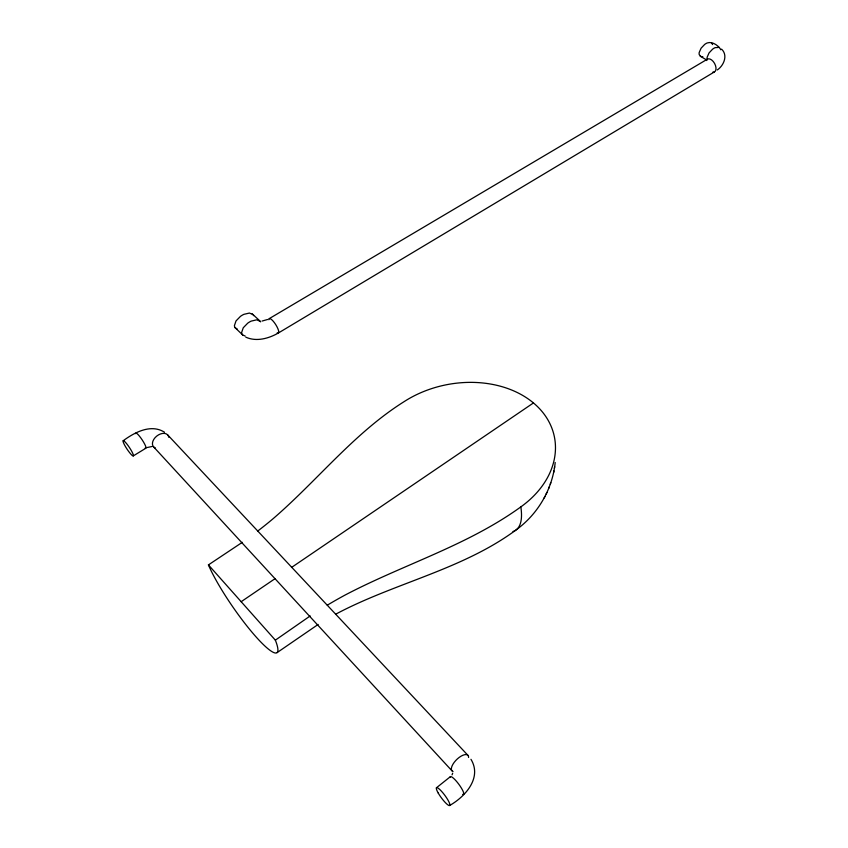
<?xml version="1.0" encoding="UTF-8"?>
<svg xmlns="http://www.w3.org/2000/svg" width="848" height="848" viewBox="0 0 848 848"><rect width="100%" height="100%" fill="white"/><g stroke="black" fill="none" stroke-linecap="round" stroke-linejoin="round"><path stroke-width="1.27" d="M516.506 529.597C538.035 513.941 552.514 489.02 555.196 462.52M553.585 472.654L553.892 470.979M554.369 468.372L554.677 466.76M452.694 773.164L452.058 774.828M550.235 484.261L550.808 482.724M548.688 488.427L549.281 486.847M544.183 497.935L544.946 496.43M546.176 493.971L546.918 492.497M717.281 69.96C723.757 65.688 728.22 55.268 721.584 49.152M449.853 805.367C465.351 796.548 482.236 777.743 470.958 759.299M436.37 787.845L450.383 776.673M277.148 652.578L318.138 624.457M242.337 542.307L208.428 564.895A62.392 10.218 55.3 0 0 255.948 636.774A62.392 10.218 55.3 0 0 275.356 640.155L310.188 615.945M257.771 531.018A329.692 213.092 -20.6 0 0 272.59 519.146C317.152 480.88 353.764 433.339 403.955 401.74A95.866 72.292 -11.2 0 1 535.385 404.613A95.866 72.292 -11.2 0 1 520.831 506.903C467.216 545.667 403.012 564.577 344.977 595.116A428.547 402.758 -33.5 0 0 327.275 605.196M515.881 530.085C461.853 569.877 394.193 582.958 335.734 614.175M241.161 601.709L275.102 578.633M291.521 567.46L533.456 402.938M133.242 455.927A9.105 1.431 56.4 0 0 126.914 444.045A9.105 1.431 56.4 0 0 124.561 444.999A9.105 1.431 56.4 0 0 133.242 455.927L145.835 448.242M123.225 440.727C134.535 432.406 150.902 423.597 164.512 432.215M714.525 71.857L278.324 333.031C268.721 338.522 256.372 341.998 245.814 337.165M269.24 318.636L707.412 59.159M267.586 319.495L262.074 321.053M147.223 447.521L151.962 446.504M702.833 56.71L700.66 56.445L699.24 54.611A5.512 3.169 -60.7 0 1 699.218 52.438L701.095 48.188L704.667 44.435A12.847 7.356 -60.6 0 1 707.158 42.983C712.034 41.192 718.086 45.251 720.567 49.248A5.523 3.138 -60.7 0 1 720.652 49.746M245.199 336.052L242.751 335.013L235.15 327.731A6.402 4.484 -43.4 0 1 234.43 325.579L236.02 320.926L240.482 316.346A14.914 10.409 -43.6 0 1 243.938 314.322L249.45 313.05L253.054 314.64A6.381 4.463 -43.8 0 1 253.552 315.626M237.26 329.066L235.15 327.731M719.178 47.393L715.14 47.658A12.9 7.325 -60.5 0 0 712.659 49.12L709.066 52.894L707.179 57.155A5.533 3.159 -60.6 0 0 707.19 59.328L707.338 59.795M700.247 56.201L706.511 59.922M260.601 321.869A6.402 4.452 -44 0 0 260.315 321.403L256.711 319.823L251.199 321.116A14.978 10.377 -43.7 0 0 247.733 323.162L243.259 327.763L241.648 332.437A6.434 4.473 -43.5 0 0 242.358 334.578L242.751 335.013M252.195 313.834L259.933 320.968M711.61 42.983L712.596 44.584M167.501 434.717L467.81 755.208M153.414 446.663L451.867 770.705M208.428 564.895L275.356 640.155M520.831 506.903A95.421 30.984 55.6 0 1 513.008 531.505M268.837 319.696A8.512 2.29 57.6 0 1 275.759 324.657A8.512 2.29 57.6 0 1 277.169 332.893M706.299 60.537A7.272 4.134 61.4 0 1 714.546 63.388A7.272 4.134 61.4 0 1 712.818 72.165M450.15 777.446A11.045 2.247 53.4 0 1 458.874 784.336A11.045 2.247 53.4 0 1 462.658 794.375M453.065 771.51A11.13 4.844 -44.6 0 1 457.39 758.886A11.13 4.844 -44.6 0 1 468.594 757.476M155.46 448.073A9.254 6.169 -38.5 0 1 156.689 436.126A9.254 6.169 -38.5 0 1 168.773 437.271M135.712 433.646A9.063 1.505 56.4 0 1 142.263 440.027A9.063 1.505 56.4 0 1 145.178 448.062M438.257 793.113A11.098 2.141 53.5 0 0 449.705 805.526A11.098 2.141 53.5 0 0 441.395 791.142A11.098 2.141 53.5 0 0 438.257 793.113"/></g></svg>
